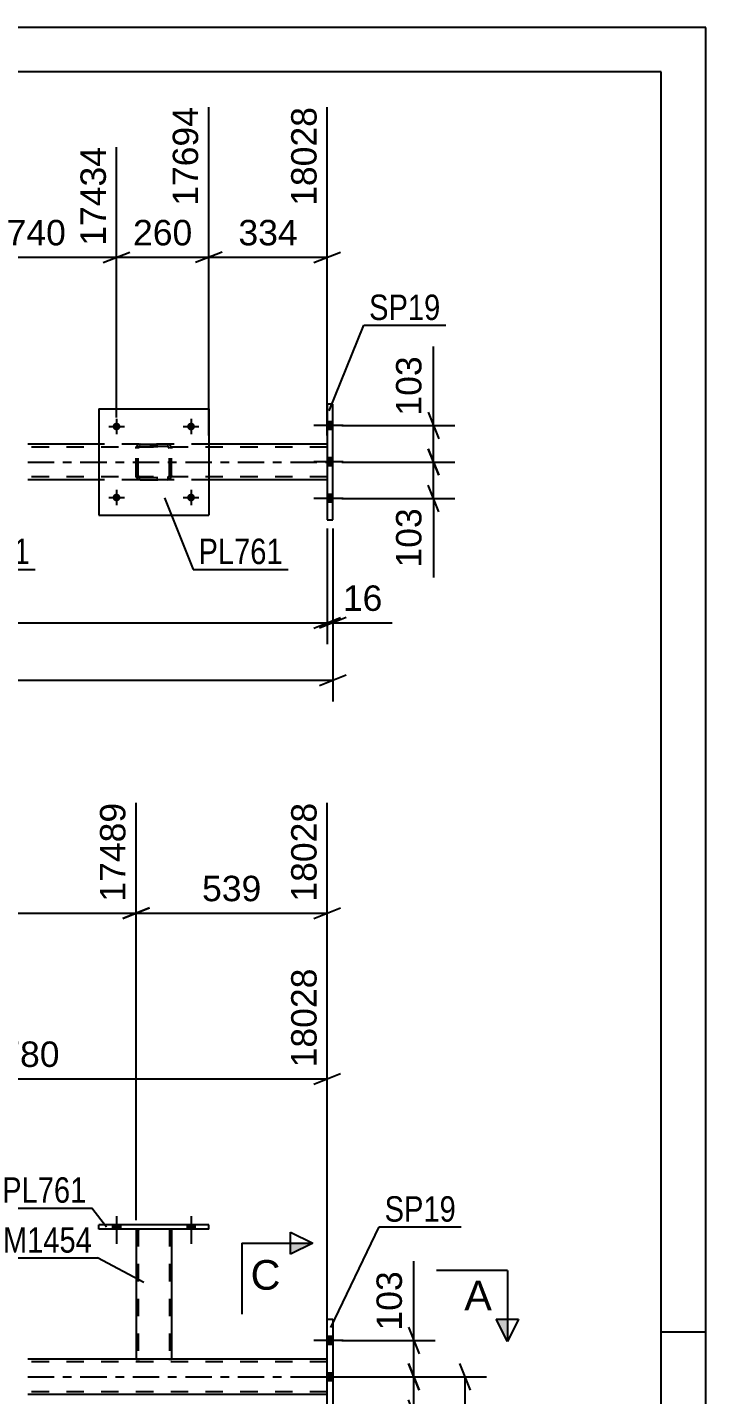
# Model space of a CAD drawing. Header units: millimetres. Extents: x 0 to 841, y 0 to 594.
# Drawn here: x 764.5 to 841, y 440 to 594 of the extents above; entities that cross this region are included whole.
import ezdxf

# ---------------------------------------------------------------- set-up
doc = ezdxf.new("R2010")
doc.units = ezdxf.units.MM
doc.linetypes.add('DXK_LINE_DOT2', pattern=[3.9198, 1.9599, -1.9599])
doc.linetypes.add('DXK_LINE_DOT3', pattern=[5.9187, 2.979, -0.9799, 0.9799, -0.9799])
doc.styles.add('Arial', font='ARIAL.TTF', dxfattribs={"height": 0.2})
doc.styles.add('Arial Narrow', font='ARIALN.TTF', dxfattribs={"height": 0.2})

# ---------------------------------------------------------------- blocks, each defined once
blk = doc.blocks.new('Unknown-317662454-1113')
at = {"color": 5, "linetype": 'Continuous'}
for p, q in [((841, 594), (0, 594)), ((841, 0), (841, 594)), ((836, 589), (5, 589)), ((836, 5), (836, 589)), ((841, 447), (836, 447))]:
    blk.add_line(p, q, dxfattribs=at)
blk = doc.blocks.new('Bolt-317662454-2879 - 2855')
at = {"linetype": 'Continuous'}
for points in [[(798.98, 445.62), (798.98, 446.5), (798.34, 446.5), (798.34, 445.62)], [(798.98, 445.62), (798.98, 446.5), (798.34, 446.5), (798.34, 445.62)], [(798.98, 445.62), (798.98, 446.5), (798.34, 446.5), (798.34, 445.62)], [(798.98, 441.5), (798.98, 442.38), (798.34, 442.38), (798.34, 441.5)], [(798.98, 441.5), (798.98, 442.38), (798.34, 442.38), (798.34, 441.5)], [(798.98, 437.42), (798.98, 438.3), (798.34, 438.3), (798.34, 437.42)], [(798.98, 437.42), (798.98, 438.3), (798.34, 438.3), (798.34, 437.42)], [(798.98, 437.42), (798.98, 438.3), (798.34, 438.3), (798.34, 437.42)]]:
    blk.add_hatch(color=1, dxfattribs=at).paths.add_polyline_path(points)
at = {"color": 1, "linetype": 'Continuous'}
for p, q in [((800.14, 446.06), (796.82, 446.06)), ((800.14, 446.06), (796.82, 446.06)), ((800.14, 446.06), (796.82, 446.06)), ((798.98, 446.5), (798.34, 446.5)), ((798.98, 446.5), (798.34, 446.5)), ((798.98, 446.5), (798.34, 446.5)), ((798.98, 445.62), (798.34, 445.62)), ((798.98, 445.62), (798.34, 445.62)), ((798.98, 445.62), (798.34, 445.62)), ((798.98, 442.38), (798.34, 442.38)), ((798.98, 442.38), (798.34, 442.38)), ((800.14, 441.94), (796.82, 441.94)), ((800.14, 441.94), (796.82, 441.94)), ((798.98, 441.5), (798.34, 441.5)), ((798.98, 441.5), (798.34, 441.5)), ((800.14, 437.86), (796.82, 437.86)), ((800.14, 437.86), (796.82, 437.86)), ((800.14, 437.86), (796.82, 437.86)), ((798.98, 438.3), (798.34, 438.3)), ((798.98, 438.3), (798.34, 438.3)), ((798.98, 438.3), (798.34, 438.3)), ((798.98, 437.42), (798.34, 437.42)), ((798.98, 437.42), (798.34, 437.42)), ((798.98, 437.42), (798.34, 437.42))]:
    blk.add_line(p, q, dxfattribs=at)
blk = doc.blocks.new('Part-317662454-2905 - 2855')
at = {"color": 2, "linetype": 'Continuous'}
for p, q in [((772.59, 458.6), (772.59, 459.08)), ((784.99, 459.08), (772.59, 459.08)), ((784.99, 458.6), (784.99, 459.08)), ((784.99, 458.6), (772.59, 458.6))]:
    blk.add_line(p, q, dxfattribs=at)
blk = doc.blocks.new('Part-317662454-2910 - 2855')
at = {"color": 2, "linetype": 'Continuous'}
for p, q in [((776.79, 458.6), (776.79, 443.96)), ((780.79, 458.6), (780.79, 443.96)), ((776.82, 443.96), (776.79, 443.96)), ((776.93, 443.96), (776.82, 443.96)), ((777.08, 443.96), (776.93, 443.96)), ((780.49, 443.96), (777.08, 443.96)), ((780.64, 443.96), (780.49, 443.96)), ((780.75, 443.96), (780.64, 443.96)), ((780.79, 443.96), (780.75, 443.96))]:
    blk.add_line(p, q, dxfattribs=at)
at = {"color": 7, "linetype": 'DXK_LINE_DOT2'}
for p, q in [((776.79, 458.6), (776.79, 458.6)), ((776.79, 458.6), (776.79, 458.6)), ((776.79, 458.6), (776.79, 458.6)), ((776.82, 458.6), (776.79, 458.6)), ((776.79, 458.6), (776.82, 458.6)), ((776.93, 458.6), (776.82, 458.6)), ((776.82, 458.6), (776.93, 458.6)), ((777.08, 458.6), (776.93, 458.6)), ((776.93, 458.6), (777.08, 458.6)), ((777.03, 458.6), (777.03, 458.6)), ((777.03, 458.6), (777.03, 443.96)), ((777.04, 458.6), (777.03, 458.6)), ((777.03, 458.6), (777.04, 458.6)), ((777.1, 458.6), (777.04, 458.6)), ((777.04, 458.6), (777.1, 458.6)), ((780.49, 458.6), (777.08, 458.6)), ((780.49, 458.6), (777.08, 458.6)), ((780.4, 458.6), (777.1, 458.6)), ((777.1, 458.6), (777.17, 458.6)), ((780.47, 458.6), (777.17, 458.6)), ((780.47, 458.6), (780.4, 458.6)), ((780.53, 458.6), (780.47, 458.6)), ((780.47, 458.6), (780.53, 458.6)), ((780.49, 458.6), (780.64, 458.6)), ((780.64, 458.6), (780.49, 458.6)), ((780.55, 458.6), (780.53, 458.6)), ((780.53, 458.6), (780.55, 458.6)), ((780.55, 458.6), (780.55, 458.6)), ((780.55, 458.6), (780.55, 443.96)), ((780.64, 458.6), (780.75, 458.6)), ((780.75, 458.6), (780.64, 458.6)), ((780.75, 458.6), (780.79, 458.6)), ((780.79, 458.6), (780.75, 458.6)), ((780.79, 458.6), (780.79, 458.6)), ((780.79, 458.6), (780.79, 458.6)), ((780.79, 458.6), (780.79, 458.6)), ((776.79, 443.96), (776.82, 443.96)), ((776.82, 443.96), (776.93, 443.96)), ((776.93, 443.96), (777.08, 443.96)), ((777.04, 443.96), (777.03, 443.96)), ((777.03, 443.96), (777.04, 443.96)), ((777.1, 443.96), (777.04, 443.96)), ((777.04, 443.96), (777.08, 443.96)), ((780.49, 443.96), (777.08, 443.96)), ((777.08, 443.96), (777.1, 443.96)), ((780.4, 443.96), (777.1, 443.96)), ((777.1, 443.96), (777.17, 443.96)), ((780.53, 443.96), (777.17, 443.96)), ((780.47, 443.96), (780.4, 443.96)), ((780.53, 443.96), (780.47, 443.96)), ((780.49, 443.96), (780.64, 443.96)), ((780.55, 443.96), (780.53, 443.96)), ((780.53, 443.96), (780.55, 443.96)), ((780.64, 443.96), (780.75, 443.96)), ((780.75, 443.96), (780.79, 443.96))]:
    blk.add_line(p, q, dxfattribs=at)
blk = doc.blocks.new('Part-317662454-2923 - 2855')
at = {"color": 2, "linetype": 'Continuous'}
for p, q in [((776.79, 443.96), (764.59, 443.96)), ((798.34, 443.96), (780.79, 443.96)), ((798.34, 439.96), (764.59, 439.96))]:
    blk.add_line(p, q, dxfattribs=at)
at = {"color": 7, "linetype": 'DXK_LINE_DOT2'}
for p, q in [((780.79, 443.96), (776.79, 443.96)), ((798.34, 439.96), (798.34, 443.96)), ((798.34, 443.64), (764.59, 443.64)), ((798.34, 440.28), (764.59, 440.28))]:
    blk.add_line(p, q, dxfattribs=at)
at = {"color": 7, "linetype": 'DXK_LINE_DOT3'}
blk.add_line((764.59, 441.96), (808.34, 441.96), dxfattribs=at)
blk = doc.blocks.new('Bolt-317662454-2972 - 2855')
at = {"linetype": 'Continuous'}
for points in [[(774.15, 458.6), (775.03, 458.6), (775.03, 459.08), (774.15, 459.08)], [(782.55, 458.6), (783.43, 458.6), (783.43, 459.08), (782.55, 459.08)]]:
    blk.add_hatch(color=1, dxfattribs=at).paths.add_polyline_path(points)
at = {"color": 1, "linetype": 'Continuous'}
for p, q in [((774.15, 459.08), (774.15, 458.6)), ((774.59, 460.08), (774.59, 456.96)), ((775.03, 459.08), (775.03, 458.6)), ((782.55, 459.08), (782.55, 458.6)), ((782.99, 460.08), (782.99, 456.96)), ((783.43, 459.08), (783.43, 458.6))]:
    blk.add_line(p, q, dxfattribs=at)
blk = doc.blocks.new('Bolt-317662454-2973 - 2855')
at = {"linetype": 'Continuous'}
for points in [[(774.15, 458.6), (775.03, 458.6), (775.03, 459.08), (774.15, 459.08)], [(782.55, 458.6), (783.43, 458.6), (783.43, 459.08), (782.55, 459.08)]]:
    blk.add_hatch(color=1, dxfattribs=at).paths.add_polyline_path(points)
at = {"color": 1, "linetype": 'Continuous'}
for p, q in [((774.15, 459.08), (774.15, 458.6)), ((774.59, 460.08), (774.59, 456.96)), ((775.03, 459.08), (775.03, 458.6)), ((782.55, 459.08), (782.55, 458.6)), ((782.99, 460.08), (782.99, 456.96)), ((783.43, 459.08), (783.43, 458.6))]:
    blk.add_line(p, q, dxfattribs=at)
blk = doc.blocks.new('Part-317662454-3307 - 2855')
at = {"color": 2, "linetype": 'Continuous'}
for p, q in [((798.34, 435.46), (798.34, 448.46)), ((798.34, 448.46), (798.98, 448.46)), ((798.98, 448.46), (798.98, 435.46)), ((798.98, 435.46), (798.34, 435.46))]:
    blk.add_line(p, q, dxfattribs=at)
blk = doc.blocks.new('Part-317662454-1778 - 1694')
at = {"color": 7, "linetype": 'DXK_LINE_DOT2'}
for p, q in [((777.08, 547), (777.27, 547.03)), ((777.27, 547.03), (777.08, 546.99)), ((777.27, 547.03), (780.31, 547.03)), ((777.27, 547.03), (777.27, 547.03)), ((777.27, 547.03), (780.31, 547.03)), ((780.31, 547.03), (780.31, 547.03)), ((780.31, 547.03), (780.49, 547)), ((780.49, 546.99), (780.31, 547.03)), ((776.79, 546.55), (776.82, 546.74)), ((776.82, 546.73), (776.79, 546.55)), ((776.79, 543.51), (776.79, 546.55)), ((777.03, 546.55), (777.04, 546.64)), ((777.04, 546.64), (777.03, 546.55)), ((777.03, 543.51), (777.03, 546.55)), ((777.04, 546.64), (777.1, 546.72)), ((777.1, 546.72), (777.04, 546.64)), ((777.1, 546.72), (777.17, 546.77)), ((777.17, 546.77), (777.1, 546.72)), ((777.17, 546.77), (777.27, 546.79)), ((777.27, 546.79), (777.17, 546.77)), ((777.27, 546.79), (780.31, 546.79)), ((777.27, 546.79), (777.27, 546.79)), ((780.31, 546.79), (777.27, 546.79)), ((780.31, 546.79), (780.31, 546.79)), ((780.31, 546.79), (780.4, 546.77)), ((780.4, 546.77), (780.31, 546.79)), ((780.4, 546.77), (780.47, 546.72)), ((780.47, 546.72), (780.4, 546.77)), ((780.47, 546.72), (780.53, 546.64)), ((780.53, 546.64), (780.47, 546.72)), ((780.53, 546.64), (780.55, 546.55)), ((780.55, 546.55), (780.53, 546.64)), ((780.55, 543.51), (780.55, 546.55)), ((780.75, 546.74), (780.79, 546.55)), ((780.79, 546.55), (780.75, 546.73)), ((780.79, 543.51), (780.79, 546.55)), ((776.82, 543.33), (776.79, 543.51)), ((776.79, 543.51), (776.82, 543.33)), ((777.04, 543.42), (777.03, 543.51)), ((777.03, 543.51), (777.04, 543.42)), ((777.1, 543.34), (777.04, 543.42)), ((777.04, 543.42), (777.1, 543.34)), ((777.27, 543.03), (777.08, 543.07)), ((777.08, 543.07), (777.27, 543.03)), ((777.17, 543.29), (777.1, 543.34)), ((777.1, 543.34), (777.17, 543.29)), ((777.27, 543.27), (777.17, 543.29)), ((777.17, 543.29), (777.27, 543.27)), ((777.27, 543.27), (780.31, 543.27)), ((777.27, 543.27), (777.27, 543.27)), ((777.27, 543.27), (780.31, 543.27)), ((777.27, 543.03), (780.31, 543.03)), ((777.27, 543.03), (777.27, 543.03)), ((777.27, 543.03), (780.31, 543.03)), ((780.4, 543.29), (780.31, 543.27)), ((780.31, 543.27), (780.4, 543.29)), ((780.31, 543.27), (780.31, 543.27)), ((780.49, 543.07), (780.31, 543.03)), ((780.31, 543.03), (780.49, 543.07)), ((780.31, 543.03), (780.31, 543.03)), ((780.47, 543.34), (780.4, 543.29)), ((780.4, 543.29), (780.47, 543.34)), ((780.53, 543.42), (780.47, 543.34)), ((780.47, 543.34), (780.53, 543.42)), ((780.55, 543.51), (780.53, 543.42)), ((780.53, 543.42), (780.55, 543.51)), ((780.79, 543.51), (780.75, 543.33)), ((780.75, 543.33), (780.79, 543.51))]:
    blk.add_line(p, q, dxfattribs=at)
at = {"color": 7, "linetype": 'DXK_LINE_DOT3'}
blk.add_line((778.79, 545.03), (778.79, 545.03), dxfattribs=at)
at = {"color": 7, "linetype": 'DXK_LINE_DOT2'}
for centre, start, end in [((777.27, 546.55), 112.5, 157.5), ((777.27, 546.55), 112.5, 157.5), ((780.31, 546.55), 22.5, 67.5), ((780.31, 546.55), 22.5, 67.5), ((777.27, 543.51), 202.5, 247.5), ((777.27, 543.51), 202.5, 247.5), ((780.31, 543.51), 292.5, 337.5), ((780.31, 543.51), 292.5, 337.5)]:
    blk.add_arc(centre, 0.48, start, end, dxfattribs=at)
blk = doc.blocks.new('Bolt-317662454-1790 - 1694')
at = {"linetype": 'Continuous'}
for points in [[(775.03, 549.03, -1), (774.15, 549.03, -1)], [(783.43, 549.03, -1), (782.55, 549.03, -1)]]:
    blk.add_hatch(color=1, dxfattribs=at).paths.add_polyline_path(points)
at = {"color": 1, "linetype": 'Continuous'}
for p, q in [((773.71, 549.03), (775.47, 549.03)), ((774.59, 549.91), (774.59, 548.15)), ((782.11, 549.03), (783.87, 549.03)), ((782.99, 549.91), (782.99, 548.15))]:
    blk.add_line(p, q, dxfattribs=at)
blk = doc.blocks.new('Bolt-317662454-1744 - 1694')
at = {"linetype": 'Continuous'}
for points in [[(798.98, 548.69), (798.98, 549.57), (798.34, 549.57), (798.34, 548.69)], [(798.98, 548.69), (798.98, 549.57), (798.34, 549.57), (798.34, 548.69)], [(798.98, 548.69), (798.98, 549.57), (798.34, 549.57), (798.34, 548.69)], [(798.98, 544.61), (798.98, 545.49), (798.34, 545.49), (798.34, 544.61)], [(798.98, 544.61), (798.98, 545.49), (798.34, 545.49), (798.34, 544.61)], [(798.98, 540.49), (798.98, 541.37), (798.34, 541.37), (798.34, 540.49)], [(798.98, 540.49), (798.98, 541.37), (798.34, 541.37), (798.34, 540.49)], [(798.98, 540.49), (798.98, 541.37), (798.34, 541.37), (798.34, 540.49)]]:
    blk.add_hatch(color=1, dxfattribs=at).paths.add_polyline_path(points)
at = {"color": 1, "linetype": 'Continuous'}
for p, q in [((800.14, 549.13), (796.82, 549.13)), ((800.14, 549.13), (796.82, 549.13)), ((800.14, 549.13), (796.82, 549.13)), ((798.98, 549.57), (798.34, 549.57)), ((798.98, 549.57), (798.34, 549.57)), ((798.98, 549.57), (798.34, 549.57)), ((798.98, 548.69), (798.34, 548.69)), ((798.98, 548.69), (798.34, 548.69)), ((798.98, 548.69), (798.34, 548.69)), ((798.98, 545.49), (798.34, 545.49)), ((798.98, 545.49), (798.34, 545.49)), ((800.14, 545.05), (796.82, 545.05)), ((800.14, 545.05), (796.82, 545.05)), ((798.98, 544.61), (798.34, 544.61)), ((798.98, 544.61), (798.34, 544.61)), ((800.14, 540.93), (796.82, 540.93)), ((800.14, 540.93), (796.82, 540.93)), ((800.14, 540.93), (796.82, 540.93)), ((798.98, 541.37), (798.34, 541.37)), ((798.98, 541.37), (798.34, 541.37)), ((798.98, 541.37), (798.34, 541.37)), ((798.98, 540.49), (798.34, 540.49)), ((798.98, 540.49), (798.34, 540.49)), ((798.98, 540.49), (798.34, 540.49))]:
    blk.add_line(p, q, dxfattribs=at)
blk = doc.blocks.new('Bolt-317662454-1789 - 1694')
at = {"linetype": 'Continuous'}
for points in [[(775.03, 541.03, -1), (774.15, 541.03, -1)], [(783.43, 541.03, -1), (782.55, 541.03, -1)]]:
    blk.add_hatch(color=1, dxfattribs=at).paths.add_polyline_path(points)
at = {"color": 1, "linetype": 'Continuous'}
for p, q in [((773.71, 541.03), (775.47, 541.03)), ((774.59, 541.91), (774.59, 540.15)), ((782.11, 541.03), (783.87, 541.03)), ((782.99, 541.91), (782.99, 540.15))]:
    blk.add_line(p, q, dxfattribs=at)
blk = doc.blocks.new('Part-317662454-1823 - 1694')
at = {"color": 2, "linetype": 'Continuous'}
for p, q in [((772.59, 547.03), (764.59, 547.03)), ((798.34, 547.03), (784.99, 547.03)), ((772.59, 543.03), (764.59, 543.03)), ((798.34, 543.03), (784.99, 543.03))]:
    blk.add_line(p, q, dxfattribs=at)
at = {"color": 7, "linetype": 'DXK_LINE_DOT2'}
for p, q in [((784.99, 547.03), (772.59, 547.03)), ((798.34, 547.03), (798.34, 543.03)), ((798.34, 546.71), (764.59, 546.71)), ((798.34, 543.35), (764.59, 543.35)), ((784.99, 543.03), (772.59, 543.03))]:
    blk.add_line(p, q, dxfattribs=at)
at = {"color": 7, "linetype": 'DXK_LINE_DOT3'}
blk.add_line((764.59, 545.03), (798.34, 545.03), dxfattribs=at)
blk = doc.blocks.new('Part-317662454-1873 - 1694')
at = {"color": 2, "linetype": 'Continuous'}
for p, q in [((772.59, 551.03), (772.59, 539.03)), ((772.59, 551.03), (784.99, 551.03)), ((784.99, 551.03), (784.99, 539.03)), ((772.59, 539.03), (784.99, 539.03))]:
    blk.add_line(p, q, dxfattribs=at)
blk = doc.blocks.new('Part-317662454-1975 - 1694')
at = {"color": 2, "linetype": 'Continuous'}
for p, q in [((798.98, 551.53), (798.34, 551.53)), ((798.34, 551.53), (798.34, 538.53)), ((798.98, 538.53), (798.98, 551.53)), ((798.34, 538.53), (798.98, 538.53))]:
    blk.add_line(p, q, dxfattribs=at)
blk = doc.blocks.new('StraightDimension-317662454-16551 - 2855')
at = {"color": 7, "linetype": 'Continuous'}
for p, q in [((814.49, 440.46), (813.29, 443.46)), ((799.34, 441.96), (816.29, 441.96)), ((813.89, 316.1), (813.89, 441.96)), ((813.29, 317.6), (814.49, 314.6)), ((755.69, 316.1), (816.29, 316.1))]:
    blk.add_line(p, q, dxfattribs=at)
at = {"color": 0}
blk.add_wipeout([(813.73, 385.17), (809.53, 385.17), (809.53, 375.08), (813.73, 375.08)], dxfattribs=at)
at = {"color": 3, "style": 'Arial'}
blk.add_text('3147', height=2.865, rotation=90.0002, dxfattribs=at).set_placement((813.13, 375.68))
blk = doc.blocks.new('StraightDimension-317662454-3916 - 2855')
at = {"color": 7, "linetype": 'Continuous'}
for p, q in [((807.51, 443.46), (808.71, 440.46)), ((799.98, 441.96), (810.51, 441.96)), ((808.11, 437.86), (808.11, 441.96)), ((808.71, 436.36), (807.51, 439.36)), ((799.98, 437.86), (810.51, 437.86))]:
    blk.add_line(p, q, dxfattribs=at)
at = {"color": 0}
blk.add_wipeout([(807.36, 437.33), (803.16, 437.33), (803.16, 429.46), (807.36, 429.46)], dxfattribs=at)
at = {"color": 7, "linetype": 'Continuous'}
blk.add_line((808.11, 437.86), (808.11, 428.94), dxfattribs=at)
blk.add_line((808.11, 437.86), (808.11, 428.94), dxfattribs=at)
at = {"color": 3, "style": 'Arial'}
blk.add_text('103', height=2.865, rotation=90.0002, dxfattribs=at).set_placement((806.76, 430.06))
blk = doc.blocks.new('StraightDimension-317662454-3924 - 2855')
at = {"color": 7, "linetype": 'Continuous'}
for p, q in [((807.51, 447.56), (808.71, 444.56)), ((799.98, 446.06), (810.51, 446.06)), ((808.11, 441.96), (808.11, 446.06)), ((808.71, 440.46), (807.51, 443.46)), ((799.98, 441.96), (810.51, 441.96))]:
    blk.add_line(p, q, dxfattribs=at)
at = {"color": 0}
blk.add_wipeout([(807.36, 454.45), (803.16, 454.45), (803.16, 446.58), (807.36, 446.58)], dxfattribs=at)
at = {"color": 7, "linetype": 'Continuous'}
blk.add_line((808.11, 446.06), (808.11, 454.98), dxfattribs=at)
blk.add_line((808.11, 446.06), (808.11, 454.98), dxfattribs=at)
at = {"color": 3, "style": 'Arial'}
blk.add_text('103', height=2.865, rotation=90.0002, dxfattribs=at).set_placement((806.76, 447.18))
blk = doc.blocks.new('StraightDimension-317662454-14650 - 2855')
at = {"color": 7, "linetype": 'Continuous'}
for p, q in [((738.71, 459.6), (738.71, 506.62)), ((776.79, 459.6), (776.79, 506.62)), ((740.21, 494.8), (737.21, 493.6)), ((775.29, 493.6), (778.29, 494.8)), ((738.71, 494.2), (776.79, 494.2))]:
    blk.add_line(p, q, dxfattribs=at)
at = {"color": 0, "linetype": 'Continuous'}
blk.add_wipeout([(776.18, 507.22), (771.98, 507.22), (771.98, 494.9), (776.18, 494.9)], dxfattribs=at)
at = {"color": 0}
blk.add_wipeout([(762.8, 494.95), (762.8, 499.15), (752.7, 499.15), (752.7, 494.95)], dxfattribs=at)
at = {"color": 3, "linetype": 'Continuous', "style": 'Arial'}
blk.add_text('17489', height=2.865, rotation=90.0002, dxfattribs=at).set_placement((775.59, 495.5))
at = {"color": 3, "style": 'Arial'}
blk.add_text('1000', height=2.865, dxfattribs=at).set_placement((753.3, 495.55))
blk = doc.blocks.new('StraightDimension-317662454-4154 - 2855')
at = {"color": 7, "linetype": 'Continuous'}
for p, q in [((729.08, 440.96), (729.08, 487.94)), ((798.34, 444.96), (798.34, 487.94)), ((730.58, 476.13), (727.58, 474.93)), ((796.84, 474.93), (799.84, 476.13)), ((729.08, 475.53), (798.34, 475.53))]:
    blk.add_line(p, q, dxfattribs=at)
at = {"color": 0, "linetype": 'Continuous'}
blk.add_wipeout([(797.74, 488.54), (793.54, 488.54), (793.54, 476.23), (797.74, 476.23)], dxfattribs=at)
at = {"color": 0}
blk.add_wipeout([(768.76, 476.28), (768.76, 480.48), (758.66, 480.48), (758.66, 476.28)], dxfattribs=at)
at = {"color": 3, "linetype": 'Continuous', "style": 'Arial'}
blk.add_text('18028', height=2.865, rotation=90.0002, dxfattribs=at).set_placement((797.14, 476.83))
at = {"color": 3, "style": 'Arial'}
blk.add_text('1780', height=2.865, dxfattribs=at).set_placement((759.26, 476.88))
blk = doc.blocks.new('StraightDimension-317662454-14649 - 2855')
at = {"color": 7, "linetype": 'Continuous'}
for p, q in [((776.79, 459.6), (776.79, 506.62)), ((798.34, 444.96), (798.34, 506.62)), ((778.29, 494.8), (775.29, 493.6)), ((796.84, 493.6), (799.84, 494.8)), ((776.79, 494.2), (798.34, 494.2))]:
    blk.add_line(p, q, dxfattribs=at)
at = {"color": 0, "linetype": 'Continuous'}
blk.add_wipeout([(797.74, 507.22), (793.54, 507.22), (793.54, 494.9), (797.74, 494.9)], dxfattribs=at)
at = {"color": 0}
blk.add_wipeout([(791.5, 494.95), (791.5, 499.15), (783.63, 499.15), (783.63, 494.95)], dxfattribs=at)
at = {"color": 3, "linetype": 'Continuous', "style": 'Arial'}
blk.add_text('18028', height=2.865, rotation=90.0002, dxfattribs=at).set_placement((797.14, 495.5))
at = {"color": 3, "style": 'Arial'}
blk.add_text('539', height=2.865, dxfattribs=at).set_placement((784.23, 495.55))
blk = doc.blocks.new('StraightDimension-317662454-12600 - 1694')
at = {"color": 7, "linetype": 'Continuous'}
for p, q in [((756.49, 548.03), (756.49, 585)), ((774.59, 550.03), (774.59, 580.5)), ((757.99, 568.69), (754.99, 567.49)), ((773.09, 567.49), (776.09, 568.69)), ((756.49, 568.09), (774.59, 568.09))]:
    blk.add_line(p, q, dxfattribs=at)
at = {"color": 0}
blk.add_wipeout([(769.47, 568.84), (769.47, 573.04), (761.6, 573.04), (761.6, 568.84)], dxfattribs=at)
at = {"color": 3, "style": 'Arial'}
blk.add_text('740', height=2.865, dxfattribs=at).set_placement((762.2, 569.44))
at = {"color": 0, "linetype": 'Continuous'}
blk.add_wipeout([(773.98, 581.1), (769.78, 581.1), (769.78, 568.79), (773.98, 568.79)], dxfattribs=at)
at = {"color": 3, "linetype": 'Continuous', "style": 'Arial'}
blk.add_text('17434', height=2.865, rotation=90.0002, dxfattribs=at).set_placement((773.39, 569.39))
blk = doc.blocks.new('StraightDimension-317662454-2032 - 1694')
at = {"color": 7, "linetype": 'Continuous'}
for p, q in [((798.98, 537.53), (798.98, 518.05)), ((797.48, 519.85), (800.48, 521.05)), ((88.09, 520.45), (798.98, 520.45))]:
    blk.add_line(p, q, dxfattribs=at)
blk = doc.blocks.new('StraightDimension-317662454-1984 - 1694')
at = {"color": 7, "linetype": 'Continuous'}
for p, q in [((809.71, 546.53), (810.91, 543.53)), ((799.98, 545.03), (812.71, 545.03)), ((810.31, 540.93), (810.31, 545.03)), ((810.91, 539.43), (809.71, 542.43)), ((799.98, 540.93), (812.71, 540.93))]:
    blk.add_line(p, q, dxfattribs=at)
at = {"color": 0}
blk.add_wipeout([(809.56, 540.41), (805.36, 540.41), (805.36, 532.54), (809.56, 532.54)], dxfattribs=at)
at = {"color": 7, "linetype": 'Continuous'}
blk.add_line((810.31, 540.93), (810.31, 532.01), dxfattribs=at)
blk.add_line((810.31, 540.93), (810.31, 532.01), dxfattribs=at)
at = {"color": 3, "style": 'Arial'}
blk.add_text('103', height=2.865, rotation=90.0002, dxfattribs=at).set_placement((808.96, 533.14))
blk = doc.blocks.new('StraightDimension-317662454-1992 - 1694')
at = {"color": 7, "linetype": 'Continuous'}
for p, q in [((809.71, 550.63), (810.91, 547.63)), ((799.98, 549.13), (812.71, 549.13)), ((810.31, 545.03), (810.31, 549.13)), ((810.91, 543.53), (809.71, 546.53)), ((799.98, 545.03), (812.71, 545.03))]:
    blk.add_line(p, q, dxfattribs=at)
at = {"color": 0}
blk.add_wipeout([(809.56, 557.53), (805.36, 557.53), (805.36, 549.66), (809.56, 549.66)], dxfattribs=at)
at = {"color": 7, "linetype": 'Continuous'}
blk.add_line((810.31, 549.13), (810.31, 558.05), dxfattribs=at)
blk.add_line((810.31, 549.13), (810.31, 558.05), dxfattribs=at)
at = {"color": 3, "style": 'Arial'}
blk.add_text('103', height=2.865, rotation=90.0002, dxfattribs=at).set_placement((808.96, 550.26))
blk = doc.blocks.new('StraightDimension-317662454-12598 - 1694')
at = {"color": 7, "linetype": 'Continuous'}
for p, q in [((784.99, 548.03), (784.99, 585)), ((798.34, 548.03), (798.34, 585)), ((786.49, 568.69), (783.49, 567.49)), ((796.84, 567.49), (799.84, 568.69)), ((784.99, 568.09), (798.34, 568.09))]:
    blk.add_line(p, q, dxfattribs=at)
at = {"color": 0}
blk.add_wipeout([(795.6, 568.84), (795.6, 573.04), (787.73, 573.04), (787.73, 568.84)], dxfattribs=at)
at = {"color": 3, "style": 'Arial'}
blk.add_text('334', height=2.865, dxfattribs=at).set_placement((788.33, 569.44))
at = {"color": 0, "linetype": 'Continuous'}
blk.add_wipeout([(797.74, 585.6), (793.54, 585.6), (793.54, 573.29), (797.74, 573.29)], dxfattribs=at)
at = {"color": 3, "linetype": 'Continuous', "style": 'Arial'}
blk.add_text('18028', height=2.865, rotation=90.0002, dxfattribs=at).set_placement((797.14, 573.89))
blk = doc.blocks.new('StraightDimension-317662454-12599 - 1694')
at = {"color": 7, "linetype": 'Continuous'}
for p, q in [((784.99, 548.03), (784.99, 585)), ((774.59, 550.03), (774.59, 580.5)), ((773.09, 567.49), (776.09, 568.69)), ((786.49, 568.69), (783.49, 567.49)), ((774.59, 568.09), (784.99, 568.09))]:
    blk.add_line(p, q, dxfattribs=at)
at = {"color": 0}
blk.add_wipeout([(783.72, 568.84), (783.72, 573.04), (775.85, 573.04), (775.85, 568.84)], dxfattribs=at)
at = {"color": 3, "style": 'Arial'}
blk.add_text('260', height=2.865, dxfattribs=at).set_placement((776.45, 569.44))
at = {"color": 0, "linetype": 'Continuous'}
blk.add_wipeout([(784.38, 585.6), (780.18, 585.6), (780.18, 573.29), (784.38, 573.29)], dxfattribs=at)
at = {"color": 3, "linetype": 'Continuous', "style": 'Arial'}
blk.add_text('17694', height=2.865, rotation=90.0002, dxfattribs=at).set_placement((783.79, 573.89))
blk = doc.blocks.new('StraightDimension-317662454-17060 - 1694')
at = {"color": 7, "linetype": 'Continuous'}
for p, q in [((798.34, 537.53), (798.34, 524.51)), ((798.98, 537.53), (798.98, 524.51)), ((796.84, 526.31), (799.84, 527.51)), ((800.48, 527.51), (797.48, 526.31)), ((798.34, 526.91), (798.98, 526.91))]:
    blk.add_line(p, q, dxfattribs=at)
at = {"color": 0}
blk.add_wipeout([(805.15, 527.66), (805.15, 531.86), (799.5, 531.86), (799.5, 527.66)], dxfattribs=at)
at = {"color": 7, "linetype": 'Continuous'}
blk.add_line((798.98, 526.91), (805.67, 526.91), dxfattribs=at)
blk.add_line((798.98, 526.91), (805.67, 526.91), dxfattribs=at)
at = {"color": 3, "style": 'Arial'}
blk.add_text('16', height=2.865, dxfattribs=at).set_placement((800.1, 528.26))
blk = doc.blocks.new('StraightDimension-317662454-17061 - 1694')
at = {"color": 7, "linetype": 'Continuous'}
for p, q in [((798.34, 537.53), (798.34, 524.51)), ((88.73, 526.91), (798.34, 526.91)), ((796.84, 526.31), (799.84, 527.51))]:
    blk.add_line(p, q, dxfattribs=at)
blk = doc.blocks.new('SectionMark-317662454-4527 - 2855')
at = {"linetype": 'Continuous'}
for points in [[(794.2, 455.78), (794.2, 457.03), (796.7, 457.03)], [(794.2, 430.66), (794.2, 431.91), (796.7, 430.66)]]:
    blk.add_hatch(color=6, dxfattribs=at).paths.add_polyline_path(points)
at = {"color": 6, "linetype": 'Continuous'}
for p, q in [((794.2, 455.78), (794.2, 458.28)), ((794.2, 458.28), (796.7, 457.03)), ((788.7, 457.03), (788.7, 449.03)), ((788.7, 457.03), (796.7, 457.03)), ((796.7, 457.03), (794.2, 455.78)), ((788.7, 430.66), (788.7, 438.66)), ((796.7, 430.66), (794.2, 431.91)), ((794.2, 431.91), (794.2, 429.41)), ((788.7, 430.66), (796.7, 430.66)), ((796.7, 430.66), (794.2, 429.41))]:
    blk.add_line(p, q, dxfattribs=at)
at = {"color": 0, "linetype": 'Continuous'}
for points in [[(793.07, 451.78), (793.07, 455.28), (789.7, 455.28), (789.7, 451.78)], [(793.07, 432.41), (793.07, 435.91), (789.7, 435.91), (789.7, 432.41)]]:
    blk.add_wipeout(points, dxfattribs=at)
at = {"color": 3, "linetype": 'Continuous', "style": 'Arial'}
for p in [(789.7, 451.78), (789.7, 432.41)]:
    blk.add_text('C', height=3.34, dxfattribs=at).set_placement(p)
blk = doc.blocks.new('Mark-317662454-2901 - 2855')
at = {"color": 0}
blk.add_wipeout([(771.21, 461.58), (771.21, 464.58), (761.7, 464.58), (761.7, 461.58)], dxfattribs=at)
blk.add_wipeout([(771.21, 461.58), (771.21, 464.58), (761.7, 464.58), (761.7, 461.58)], dxfattribs=at)
at = {"color": 30, "linetype": 'Continuous'}
for p in [(761.1, 460.98), (773.47, 458.81)]:
    blk.add_line(p, (771.81, 460.98), dxfattribs=at)
at = {"color": 3, "style": 'Arial Narrow'}
blk.add_text('PL761', height=2.863, dxfattribs=at).set_placement((761.7, 461.58))
blk = doc.blocks.new('Mark-317662454-2906 - 2855')
at = {"color": 0}
blk.add_wipeout([(771.84, 455.96), (771.84, 458.96), (761.78, 458.96), (761.78, 455.96)], dxfattribs=at)
blk.add_wipeout([(771.84, 455.96), (771.84, 458.96), (761.78, 458.96), (761.78, 455.96)], dxfattribs=at)
at = {"color": 30, "linetype": 'Continuous'}
for p in [(761.18, 455.36), (777.66, 452.6)]:
    blk.add_line(p, (772.44, 455.36), dxfattribs=at)
at = {"color": 3, "style": 'Arial Narrow'}
blk.add_text('M1454', height=2.863, dxfattribs=at).set_placement((761.78, 455.96))
blk = doc.blocks.new('SectionMark-317662454-4529 - 2855')
at = {"linetype": 'Continuous'}
blk.add_hatch(color=6, dxfattribs=at).paths.add_polyline_path([(817.4, 448.46), (818.65, 448.46), (818.65, 445.96)])
at = {"color": 6, "linetype": 'Continuous'}
for p, q in [((818.65, 453.96), (810.65, 453.96)), ((818.65, 453.96), (818.65, 445.96)), ((817.4, 448.46), (819.9, 448.46)), ((818.65, 445.96), (817.4, 448.46)), ((819.9, 448.46), (818.65, 445.96))]:
    blk.add_line(p, q, dxfattribs=at)
at = {"color": 0, "linetype": 'Continuous'}
blk.add_wipeout([(816.9, 449.46), (816.9, 452.96), (813.79, 452.96), (813.79, 449.46)], dxfattribs=at)
at = {"color": 3, "linetype": 'Continuous', "style": 'Arial'}
blk.add_text('A', height=3.34, dxfattribs=at).set_placement((813.79, 449.46))
blk = doc.blocks.new('Mark-317662454-3303 - 2855')
at = {"color": 0}
blk.add_wipeout([(812.85, 459.45), (812.85, 462.45), (804.81, 462.45), (804.81, 459.45)], dxfattribs=at)
blk.add_wipeout([(812.85, 459.45), (812.85, 462.45), (804.81, 462.45), (804.81, 459.45)], dxfattribs=at)
at = {"color": 30, "linetype": 'Continuous'}
for p, q in [((798.76, 447.52), (804.21, 458.85)), ((804.21, 458.85), (813.45, 458.85))]:
    blk.add_line(p, q, dxfattribs=at)
at = {"color": 3, "style": 'Arial Narrow'}
blk.add_text('SP19', height=2.863, dxfattribs=at).set_placement((804.81, 459.45))
blk = doc.blocks.new('Mark-317662454-1773 - 1694')
at = {"color": 0}
blk.add_wipeout([(764.83, 533.53), (764.83, 536.53), (755.33, 536.53), (755.33, 533.53)], dxfattribs=at)
blk.add_wipeout([(764.83, 533.53), (764.83, 536.53), (755.33, 536.53), (755.33, 533.53)], dxfattribs=at)
at = {"color": 30, "linetype": 'Continuous'}
for p, q in [((751.48, 541), (754.73, 532.93)), ((754.73, 532.93), (765.43, 532.93))]:
    blk.add_line(p, q, dxfattribs=at)
at = {"color": 3, "style": 'Arial Narrow'}
blk.add_text('PL761', height=2.863, dxfattribs=at).set_placement((755.33, 533.53))
blk = doc.blocks.new('Mark-317662454-1869 - 1694')
at = {"color": 0}
blk.add_wipeout([(793.33, 533.53), (793.33, 536.53), (783.83, 536.53), (783.83, 533.53)], dxfattribs=at)
blk.add_wipeout([(793.33, 533.53), (793.33, 536.53), (783.83, 536.53), (783.83, 533.53)], dxfattribs=at)
at = {"color": 30, "linetype": 'Continuous'}
for p, q in [((779.98, 541), (783.23, 532.93)), ((783.23, 532.93), (793.93, 532.93))]:
    blk.add_line(p, q, dxfattribs=at)
at = {"color": 3, "style": 'Arial Narrow'}
blk.add_text('PL761', height=2.863, dxfattribs=at).set_placement((783.83, 533.53))
blk = doc.blocks.new('Mark-317662454-1971 - 1694')
at = {"color": 0}
blk.add_wipeout([(811.1, 561.03), (811.1, 564.03), (803.06, 564.03), (803.06, 561.03)], dxfattribs=at)
blk.add_wipeout([(811.1, 561.03), (811.1, 564.03), (803.06, 564.03), (803.06, 561.03)], dxfattribs=at)
at = {"color": 30, "linetype": 'Continuous'}
for p, q in [((798.56, 550.78), (802.46, 560.43)), ((802.46, 560.43), (811.7, 560.43))]:
    blk.add_line(p, q, dxfattribs=at)
at = {"color": 3, "style": 'Arial Narrow'}
blk.add_text('SP19', height=2.863, dxfattribs=at).set_placement((803.06, 561.03))

msp = doc.modelspace()

# ---------------------------------------------------------------- block references
for name in ['Unknown-317662454-1113', 'Part-317662454-1975 - 1694', 'Part-317662454-1873 - 1694', 'Bolt-317662454-1790 - 1694', 'Bolt-317662454-1744 - 1694', 'Part-317662454-1823 - 1694', 'Part-317662454-1778 - 1694', 'Bolt-317662454-1789 - 1694', 'Part-317662454-2905 - 2855', 'Bolt-317662454-2972 - 2855', 'Bolt-317662454-2973 - 2855', 'Part-317662454-2910 - 2855', 'Part-317662454-3307 - 2855', 'Bolt-317662454-2879 - 2855', 'Part-317662454-2923 - 2855']:
    msp.add_blockref(name, (0, 0))

# ---------------------------------------------------------------- next in the draw order: block references
for name in ['StraightDimension-317662454-12600 - 1694', 'StraightDimension-317662454-2032 - 1694', 'StraightDimension-317662454-14650 - 2855', 'StraightDimension-317662454-16551 - 2855']:
    msp.add_blockref(name, (0, 0))

# ---------------------------------------------------------------- next in the draw order: block references
for name in ['StraightDimension-317662454-1984 - 1694', 'StraightDimension-317662454-3916 - 2855']:
    msp.add_blockref(name, (0, 0))

# ---------------------------------------------------------------- next in the draw order: block references
for name in ['StraightDimension-317662454-1992 - 1694', 'StraightDimension-317662454-17060 - 1694', 'StraightDimension-317662454-3924 - 2855']:
    msp.add_blockref(name, (0, 0))

# ---------------------------------------------------------------- next in the draw order: block references
for name in ['StraightDimension-317662454-12598 - 1694', 'StraightDimension-317662454-17061 - 1694', 'StraightDimension-317662454-4154 - 2855']:
    msp.add_blockref(name, (0, 0))

# ---------------------------------------------------------------- next in the draw order: block references
for name in ['StraightDimension-317662454-12599 - 1694', 'Mark-317662454-1971 - 1694', 'Mark-317662454-1773 - 1694', 'Mark-317662454-1869 - 1694', 'StraightDimension-317662454-14649 - 2855', 'Mark-317662454-2901 - 2855']:
    msp.add_blockref(name, (0, 0))

# ---------------------------------------------------------------- next in the draw order: block references
for name in ['Mark-317662454-2906 - 2855', 'SectionMark-317662454-4527 - 2855']:
    msp.add_blockref(name, (0, 0))

# ---------------------------------------------------------------- next in the draw order: block references
msp.add_blockref('SectionMark-317662454-4529 - 2855', (0, 0))

# ---------------------------------------------------------------- next in the draw order: block references
msp.add_blockref('Mark-317662454-3303 - 2855', (0, 0))

doc.saveas('drawing.dxf')
